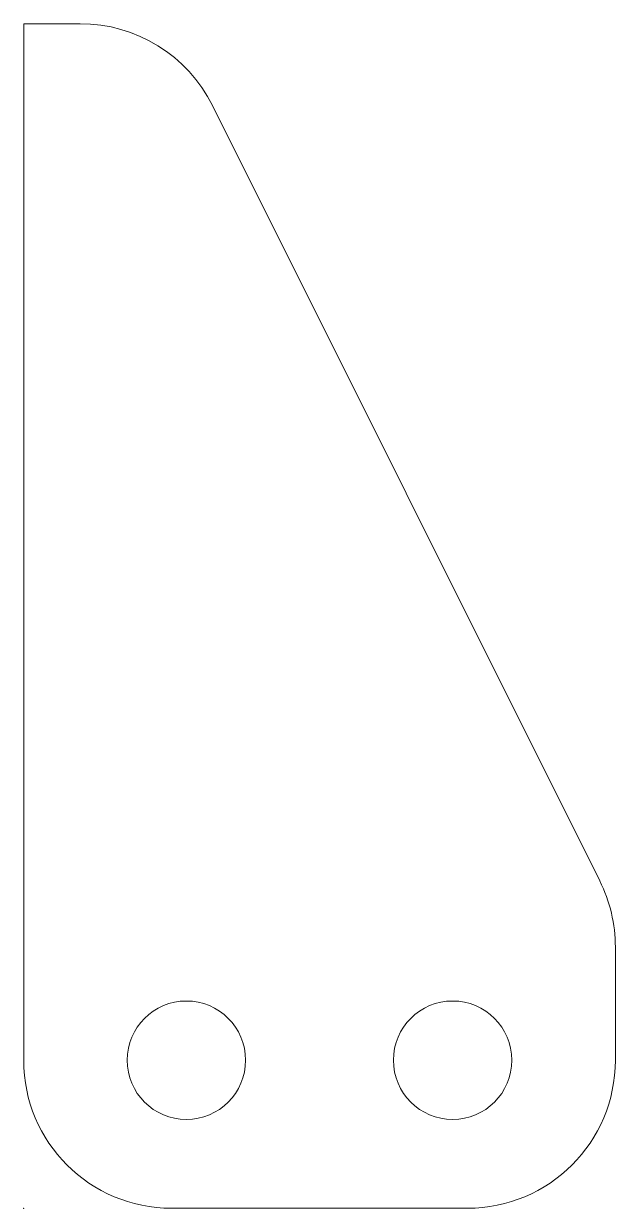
# Model space of a CAD drawing. Header units: millimetres. Extents: x 0 to 20, y 0 to 40.
import ezdxf

# ---------------------------------------------------------------- set-up
doc = ezdxf.new("R2010")
doc.units = ezdxf.units.MM
doc.layers.add('1', color=7, linetype='CONTINUOUS', true_color=0xffffff)
doc.layers.add('61', color=7, linetype='CONTINUOUS', true_color=0xffffff)

msp = doc.modelspace()

# ---------------------------------------------------------------- linework, layer by layer
at = {"layer": '1', "color": 252, "linetype": 'Continuous', "lineweight": 13}
for p, q in [((1.91, 40), (0, 40)), ((0, 40), (0, 5)), ((19.472, 11.056), (6.382, 37.236)), ((20, 5), (20, 8.82)), ((5, 0), (15, 0))]:
    msp.add_line(p, q, dxfattribs=at)
at = {"layer": '1', "color": 252, "linetype": 'Continuous', "lineweight": 13, "extrusion": (0, 0, -1)}
for centre in [(-5.5, 5), (-14.5, 5)]:
    msp.add_circle(centre, 2, dxfattribs=at)
at = {"layer": '1', "color": 252, "linetype": 'Continuous', "lineweight": 13}
for centre, start, end in [((1.91, 35), 26.5651, 90), ((15, 8.82), 0, 26.5651), ((5, 5), 180, 270), ((15, 5), 270, 0)]:
    msp.add_arc(centre, 5, start, end, dxfattribs=at)
at = {"layer": '61', "color": 23, "linetype": 'Continuous', "lineweight": 18}
msp.add_point((0, 0), dxfattribs=at)

doc.saveas('drawing.dxf')
